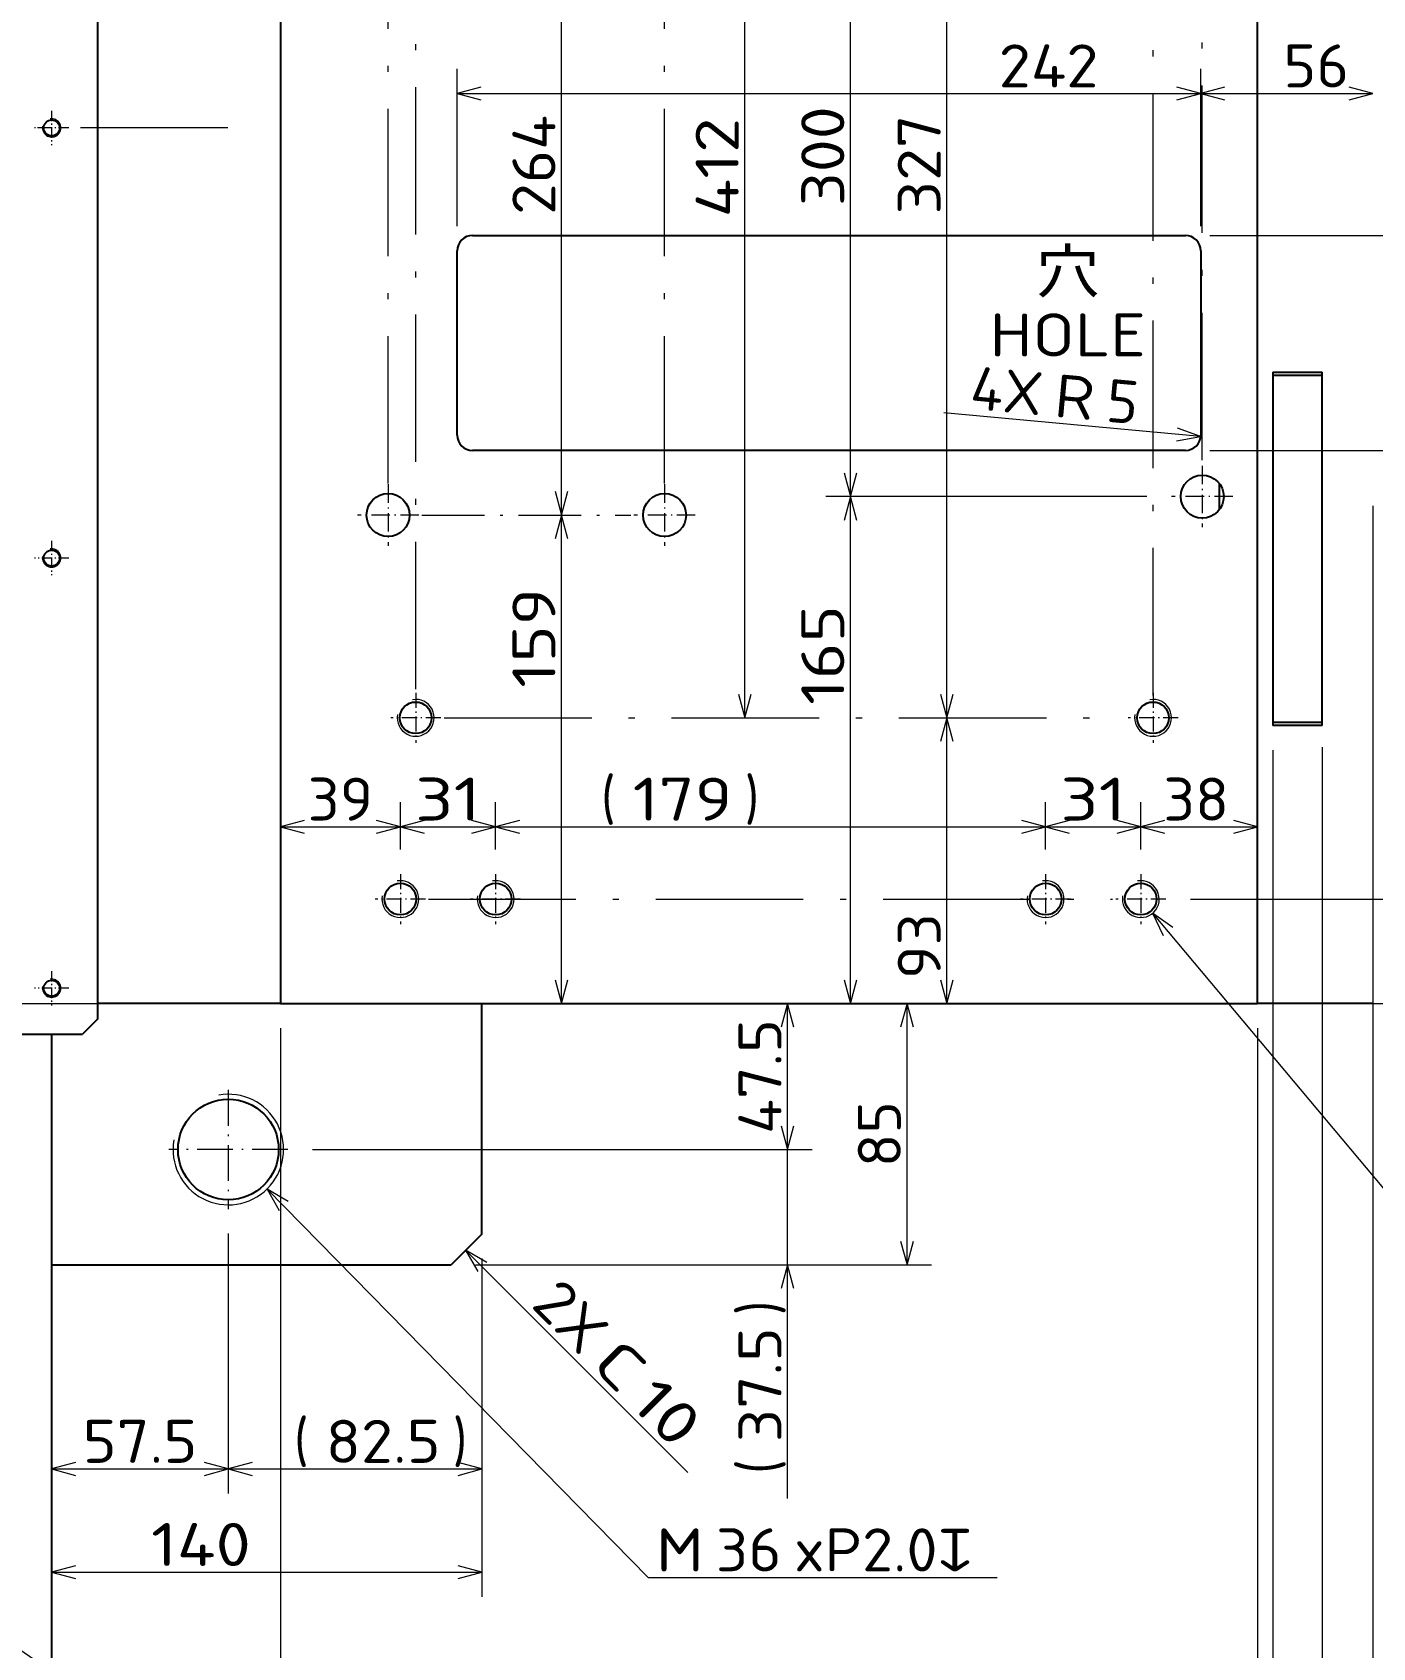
# Model space of a CAD drawing. Extents: x 0 to 1254, y -12 to 833.
# Drawn here: x 419.1 to 528.2, y 445 to 576.5 of the extents above; entities that cross this region are included whole.
import ezdxf
from ezdxf.enums import TextEntityAlignment as Align

# ---------------------------------------------------------------- set-up
doc = ezdxf.new("R2010")
doc.units = 0
doc.linetypes.add('DASHDOT', pattern=[18.5, 12, -3, 0.5, -3])
doc.layers.get('0').update_dxf_attribs({"lineweight": 13})
doc.styles.add('GDT', font='gdt.shx')
doc.styles.get("Standard").update_dxf_attribs({"font": 'isocp.shx'})
doc.dimstyles.get("Standard").update_dxf_attribs({"dimtxt": 2.5, "dimasz": 2.5, "dimexe": 1.25, "dimexo": 0.625, "dimtad": 1, "dimcen": 2.5, "dimadec": 0, "dimazin": 0, "dimtfac": 1, "dimtmove": 0, "dimatfit": 0, "dimfxl": 1, "dimarcsym": 0})

# ---------------------------------------------------------------- blocks, each defined once
blk = doc.blocks.new('*D57')
at = {"color": 214, "lineweight": 13}
for p, q in [((438.243561, 482.35917), (469.251556, 450.748536)), ((469.251556, 450.748536), (497.646393, 450.748536))]:
    blk.add_line(p, q, dxfattribs=at)
blk.add_lwpolyline([(439.965904, 481.342546), (438.243561, 482.35917), (439.226845, 480.617578)], dxfattribs=at)
for s, width, p, p2 in [('M', 1.15318, (469.917198, 451.248536), (473.761131, 451.248536)), ('36', 0.868247, (474.761131, 451.248536), (480.115318, 451.248536)), ('xP2.0↧', 0.84647, (481.115326, 451.248536), (495.646393, 451.248536))]:
    blk.add_text(s, height=3.5, dxfattribs=dict(at, width=width)).set_placement(p, p2, align=Align.FIT)
blk = doc.blocks.new('*D80')
at = {"color": 7, "lineweight": 13}
for p, q in [((454.379845, 623.696626), (479.120636, 623.696626)), ((477.120636, 520.696626), (477.120636, 623.696626))]:
    blk.add_line(p, q, dxfattribs=at)
for points in [[(477.638275, 621.764775), (477.120636, 623.696626), (476.602997, 621.764775)], [(476.602997, 522.628476), (477.120636, 520.696626), (477.638275, 522.628476)]]:
    blk.add_lwpolyline(points, dxfattribs=at)
at = {"color": 7, "lineweight": 13, "width": 0.854609}
blk.add_text('412', height=3.5, rotation=90, dxfattribs=at).set_placement((476.620636, 561.407466), (476.620636, 569.526252), align=Align.FIT)
blk = doc.blocks.new('*D84')
at = {"color": 7, "lineweight": 13}
for p, q in [((585.717346, 492.446626), (585.717346, 516.255708)), ((513.379852, 505.946626), (587.717346, 505.946626)), ((555.217346, 497.446626), (587.717346, 497.446626))]:
    blk.add_line(p, q, dxfattribs=at)
for points in [[(585.199707, 507.878476), (585.717346, 505.946626), (586.234985, 507.878476)], [(586.234985, 495.514771), (585.717346, 497.446626), (585.199707, 495.514771)]]:
    blk.add_lwpolyline(points, dxfattribs=at)
at = {"color": 7, "lineweight": 13, "width": 0.845398}
blk.add_text('34', height=3.5, rotation=90, dxfattribs=at).set_placement((585.217346, 508.901521), (585.217346, 514.255708), align=Align.FIT)
blk = doc.blocks.new('*D85')
at = {"color": 214, "lineweight": 13}
for p, q in [((510.305984, 504.797101), (565.717346, 438.696626)), ((565.717346, 438.696626), (588.512741, 438.696626))]:
    blk.add_line(p, q, dxfattribs=at)
blk.add_lwpolyline([(511.943741, 503.649171), (510.305984, 504.797101), (511.15036, 502.984086)], dxfattribs=at)
for s, width, p, p2 in [('6X', 0.953544, (567.418381, 439.196626), (573.298569, 439.196626)), ('M12', 0.921945, (574.298584, 439.196626), (583.671692, 439.196626))]:
    blk.add_text(s, height=3.5, dxfattribs=dict(at, width=width)).set_placement(p, p2, align=Align.FIT)
at = {"color": 214, "lineweight": 13, "style": 'GDT', "width": 0.52601}
blk.add_text('x', height=3.5, dxfattribs=at).set_placement((584.671707, 439.196626), (586.512741, 439.196626), align=Align.FIT)
blk = doc.blocks.new('*D94')
at = {"color": 7, "lineweight": 13}
blk.add_line((514.21199, 543.580974), (493.311569, 545.523038), dxfattribs=at)
blk.add_lwpolyline([(512.240524, 543.244294), (514.21199, 543.580974), (512.336319, 544.27513)], dxfattribs=at)
for s, rotation, width, p, p2 in [('4X', 354.691323, 0.953546, (495.349258, 545.835851), (501.204239, 545.291806)), ('R', 354.691317, 1.079, (502.199936, 545.199285), (505.42305, 544.899793)), ('5', 354.691317, 0.913976, (506.418762, 544.807275), (508.997253, 544.567681))]:
    blk.add_text(s, height=3.5, rotation=rotation, dxfattribs=dict(at, width=width)).set_placement(p, p2, align=Align.FIT)
blk = doc.blocks.new('*D98')
at = {"color": 7, "lineweight": 13}
for p, q in [((398.149902, 458.52704), (366.917372, 458.52704)), ((432.60997, 434.966523), (398.149902, 458.52704))]:
    blk.add_line(p, q, dxfattribs=at)
blk.add_lwpolyline([(430.723068, 435.629548), (432.60997, 434.966523), (431.307373, 436.484178)], dxfattribs=at)
for s, width, p, p2 in [('X38 長穴', 1.110853, (375.271563, 459.02704), (396.377777, 459.02704)), ('18', 0.868247, (368.917372, 459.02704), (374.271563, 459.02704))]:
    blk.add_text(s, height=3.5, dxfattribs=dict(at, width=width)).set_placement(p, p2, align=Align.FIT)
blk = doc.blocks.new('*D104')
at = {"color": 7, "lineweight": 13}
for p, q in [((183.217346, 537.941327), (183.217346, 336.696626)), ((528.217346, 537.946626), (528.217346, 336.696626)), ((183.217346, 338.696626), (528.217346, 338.696626))]:
    blk.add_line(p, q, dxfattribs=at)
for points in [[(185.1492, 339.214265), (183.217346, 338.696626), (185.1492, 338.178987)], [(526.285492, 338.178987), (528.217346, 338.696626), (526.285492, 339.214265)]]:
    blk.add_lwpolyline(points, dxfattribs=at)
at = {"color": 7, "lineweight": 13, "width": 0.848056}
blk.add_text('1380', height=3.5, dxfattribs=at).set_placement((350.275656, 339.196626), (361.159037, 339.196626), align=Align.FIT)
blk = doc.blocks.new('*D106')
at = {"color": 7, "lineweight": 13}
for p, q in [((530.217346, 646.196626), (647.717346, 646.196626)), ((645.717346, 497.446626), (645.717346, 646.196626)), ((194.592346, 497.446626), (647.717346, 497.446626))]:
    blk.add_line(p, q, dxfattribs=at)
for points in [[(646.234985, 644.264771), (645.717346, 646.196626), (645.199707, 644.264771)], [(645.199707, 499.37848), (645.717346, 497.446626), (646.234985, 499.37848)]]:
    blk.add_lwpolyline(points, dxfattribs=at)
at = {"color": 7, "lineweight": 13, "width": 0.854609}
blk.add_text('595', height=3.5, rotation=90, dxfattribs=at).set_placement((645.217346, 567.762233), (645.217346, 575.881019), align=Align.FIT)
blk = doc.blocks.new('*D107')
at = {"color": 7, "lineweight": 13}
for p, q in [((194.592346, 497.446626), (647.717346, 497.446626)), ((645.717346, 413.696626), (645.717346, 497.446626)), ((468.967346, 413.696626), (647.717346, 413.696626))]:
    blk.add_line(p, q, dxfattribs=at)
for points in [[(646.234985, 495.514771), (645.717346, 497.446626), (645.199707, 495.514771)], [(645.199707, 415.62848), (645.717346, 413.696626), (646.234985, 415.62848)]]:
    blk.add_lwpolyline(points, dxfattribs=at)
for s, p in [(')', (645.217346, 460.631021)), ('(', (645.217346, 448.934197))]:
    blk.add_text(s, height=3.5, rotation=90.000003, dxfattribs=at).set_placement(p)
at = {"color": 7, "lineweight": 13, "width": 0.854609}
blk.add_text('335', height=3.5, rotation=90, dxfattribs=at).set_placement((645.217346, 451.512231), (645.217346, 459.631021), align=Align.FIT)
blk = doc.blocks.new('*D109')
at = {"color": 7, "lineweight": 13}
for p, q in [((555.217346, 534.946626), (627.717346, 534.946626)), ((625.717346, 497.446626), (625.717346, 534.946626)), ((194.592346, 497.446626), (627.717346, 497.446626))]:
    blk.add_line(p, q, dxfattribs=at)
for points in [[(626.234985, 533.014775), (625.717346, 534.946626), (625.199707, 533.014775)], [(625.199707, 499.37848), (625.717346, 497.446626), (626.234985, 499.37848)]]:
    blk.add_lwpolyline(points, dxfattribs=at)
at = {"color": 7, "lineweight": 13, "width": 0.854609}
blk.add_text('150', height=3.5, rotation=90, dxfattribs=at).set_placement((625.217346, 516.979119), (625.217346, 525.097909), align=Align.FIT)
blk = doc.blocks.new('*D119')
at = {"color": 7, "lineweight": 13}
for p, q in [((272.092346, 495.446626), (272.092346, 346.696626)), ((439.342346, 495.446626), (439.342346, 346.696626)), ((272.092346, 348.696626), (439.342346, 348.696626))]:
    blk.add_line(p, q, dxfattribs=at)
for points in [[(274.0242, 349.214265), (272.092346, 348.696626), (274.0242, 348.178987)], [(437.410492, 348.178987), (439.342346, 348.696626), (437.410492, 349.214265)]]:
    blk.add_lwpolyline(points, dxfattribs=at)
for s, p in [('(', (349.079919, 349.196626)), (')', (360.776739, 349.196626))]:
    blk.add_text(s, height=3.5, dxfattribs=at).set_placement(p)
at = {"color": 7, "lineweight": 13, "width": 0.86987}
blk.add_text('669', height=3.5, dxfattribs=at).set_placement((351.657953, 349.196626), (359.776739, 349.196626), align=Align.FIT)
blk = doc.blocks.new('*D120')
at = {"color": 7, "lineweight": 13}
for p, q in [((439.342346, 495.446626), (439.342346, 346.696626)), ((518.842346, 495.446626), (518.842346, 346.696626)), ((439.342346, 348.696626), (518.842346, 348.696626))]:
    blk.add_line(p, q, dxfattribs=at)
for points in [[(441.2742, 349.214265), (439.342346, 348.696626), (441.2742, 348.178987)], [(516.910492, 348.178987), (518.842346, 348.696626), (516.910492, 349.214265)]]:
    blk.add_lwpolyline(points, dxfattribs=at)
at = {"color": 7, "lineweight": 13, "width": 0.854609}
blk.add_text('318', height=3.5, dxfattribs=at).set_placement((475.032951, 349.196626), (483.151741, 349.196626), align=Align.FIT)
blk = doc.blocks.new('*D121')
at = {"color": 7, "lineweight": 13}
for p, q in [((528.217346, 537.946626), (528.217346, 346.696626)), ((518.842346, 495.446626), (518.842346, 346.696626)), ((516.746704, 348.696626), (528.217346, 348.696626))]:
    blk.add_line(p, q, dxfattribs=at)
for points in [[(520.7742, 349.214265), (518.842346, 348.696626), (520.7742, 348.178987)], [(526.285492, 348.178987), (528.217346, 348.696626), (526.285492, 349.214265)]]:
    blk.add_lwpolyline(points, dxfattribs=at)
at = {"color": 7, "lineweight": 13, "width": 0.836937}
blk.add_text('37.5', height=3.5, dxfattribs=at).set_placement((518.746719, 349.196626), (528.092514, 349.196626), align=Align.FIT)
blk = doc.blocks.new('*D132')
at = {"color": 7, "lineweight": 13}
for p, q in [((514.967346, 542.446626), (617.717346, 542.446626)), ((615.717346, 497.446626), (615.717346, 542.446626)), ((194.592346, 497.446626), (617.717346, 497.446626))]:
    blk.add_line(p, q, dxfattribs=at)
for points in [[(616.234985, 540.514773), (615.717346, 542.446626), (615.199707, 540.514773)], [(615.199707, 499.37848), (615.717346, 497.446626), (616.234985, 499.37848)]]:
    blk.add_lwpolyline(points, dxfattribs=at)
at = {"color": 7, "lineweight": 13, "width": 0.854609}
blk.add_text('180', height=3.5, rotation=90, dxfattribs=at).set_placement((615.217346, 516.465112), (615.217346, 524.583901), align=Align.FIT)
blk = doc.blocks.new('*D133')
at = {"color": 7, "lineweight": 13}
for p, q in [((514.967346, 559.946626), (617.717346, 559.946626)), ((615.717346, 542.446626), (615.717346, 559.946626)), ((514.967346, 542.446626), (617.717346, 542.446626))]:
    blk.add_line(p, q, dxfattribs=at)
for points in [[(616.234985, 558.014774), (615.717346, 559.946626), (615.199707, 558.014774)], [(615.199707, 544.378478), (615.717346, 542.446626), (616.234985, 544.378478)]]:
    blk.add_lwpolyline(points, dxfattribs=at)
at = {"color": 7, "lineweight": 13, "width": 0.868247}
blk.add_text('70', height=3.5, rotation=90, dxfattribs=at).set_placement((615.217346, 548.51953), (615.217346, 553.873721), align=Align.FIT)
blk = doc.blocks.new('*D134')
at = {"color": 7, "lineweight": 13}
for p, q in [((514.967346, 577.446626), (617.717346, 577.446626)), ((615.717346, 559.946626), (615.717346, 577.446626)), ((514.967346, 559.946626), (617.717346, 559.946626))]:
    blk.add_line(p, q, dxfattribs=at)
for points in [[(616.234985, 575.514774), (615.717346, 577.446626), (615.199707, 575.514774)], [(615.199707, 561.878478), (615.717346, 559.946626), (616.234985, 561.878478)]]:
    blk.add_lwpolyline(points, dxfattribs=at)
at = {"color": 7, "lineweight": 13, "width": 0.868247}
blk.add_text('70', height=3.5, rotation=90, dxfattribs=at).set_placement((615.217346, 566.01953), (615.217346, 571.373721), align=Align.FIT)
blk = doc.blocks.new('*D139')
at = {"color": 7, "lineweight": 13}
for p, q in [((514.217346, 560.696626), (514.217346, 573.488403)), ((514.217346, 571.488403), (528.217346, 571.488403))]:
    blk.add_line(p, q, dxfattribs=at)
for points in [[(516.1492, 572.006042), (514.217346, 571.488403), (516.1492, 570.970765)], [(526.285492, 570.970765), (528.217346, 571.488403), (526.285492, 572.006042)]]:
    blk.add_lwpolyline(points, dxfattribs=at)
at = {"color": 7, "lineweight": 13, "width": 0.868247}
blk.add_text('56', height=3.5, dxfattribs=at).set_placement((520.940338, 571.988403), (526.294525, 571.988403), align=Align.FIT)
blk = doc.blocks.new('*D140')
at = {"color": 7, "lineweight": 13}
for p, q in [((453.717346, 560.696626), (453.717346, 573.488403)), ((514.217346, 560.696626), (514.217346, 573.488403)), ((453.717346, 571.488403), (514.217346, 571.488403))]:
    blk.add_line(p, q, dxfattribs=at)
for points in [[(455.6492, 572.006042), (453.717346, 571.488403), (455.6492, 570.970765)], [(512.285492, 570.970765), (514.217346, 571.488403), (512.285492, 572.006042)]]:
    blk.add_lwpolyline(points, dxfattribs=at)
at = {"color": 7, "lineweight": 13, "width": 0.854608}
blk.add_text('242', height=3.5, dxfattribs=at).set_placement((497.779572, 571.988403), (505.898346, 571.988403), align=Align.FIT)
blk = doc.blocks.new('*D143')
at = {"color": 7, "lineweight": 13}
for p, q in [((528.217346, 537.946626), (528.217346, 426.696626)), ((524.092346, 518.321626), (524.092346, 426.696626)), ((519.092346, 428.696626), (523.592346, 428.696626)), ((524.592346, 428.696626), (542.218674, 428.696626))]:
    blk.add_line(p, q, dxfattribs=at)
at = {"color": 7, "lineweight": 13, "const_width": 0.5}
for points in [[(524.342346, 428.696626, 1), (523.842346, 428.696626)], [(523.842346, 428.696626, 1), (524.342346, 428.696626)]]:
    blk.add_lwpolyline(points, format="xyb", dxfattribs=at)
at = {"color": 7, "lineweight": 13}
blk.add_lwpolyline([(530.1492, 429.214265), (528.217346, 428.696626), (530.1492, 428.178987)], dxfattribs=at)
blk.add_circle((524.092346, 428.696626), 0.5, dxfattribs=at)
at = {"color": 7, "lineweight": 13, "width": 0.836937}
blk.add_text('16.5', height=3.5, dxfattribs=at).set_placement((530.872879, 429.196626), (540.218674, 429.196626), align=Align.FIT)
blk = doc.blocks.new('*D144')
at = {"color": 7, "lineweight": 13}
for p, q in [((520.092346, 518.071626), (520.092346, 426.696626)), ((524.092346, 518.071626), (524.092346, 426.696626)), ((506.420517, 428.696626), (523.592346, 428.696626)), ((524.592346, 428.696626), (529.092346, 428.696626))]:
    blk.add_line(p, q, dxfattribs=at)
blk.add_lwpolyline([(518.160492, 428.178987), (520.092346, 428.696626), (518.160492, 429.214265)], dxfattribs=at)
at = {"color": 7, "lineweight": 13, "const_width": 0.5}
for points in [[(524.342346, 428.696626, 1), (523.842346, 428.696626)], [(523.842346, 428.696626, 1), (524.342346, 428.696626)]]:
    blk.add_lwpolyline(points, format="xyb", dxfattribs=at)
at = {"color": 7, "lineweight": 13}
blk.add_circle((524.092346, 428.696626), 0.5, dxfattribs=at)
for s, width, p, p2 in [('t', 1.09248, (508.420517, 429.196626), (510.241318, 429.196626)), ('16', 0.868247, (511.241333, 429.196626), (516.59552, 429.196626))]:
    blk.add_text(s, height=3.5, dxfattribs=dict(at, width=width)).set_placement(p, p2, align=Align.FIT)
blk = doc.blocks.new('*D145')
at = {"color": 7, "lineweight": 13}
for p, q in [((548.967346, 543.696626), (607.717346, 543.696626)), ((605.717346, 497.446626), (605.717346, 543.696626)), ((194.592346, 497.446626), (607.717346, 497.446626))]:
    blk.add_line(p, q, dxfattribs=at)
for points in [[(606.234985, 541.764773), (605.717346, 543.696626), (605.199707, 541.764773)], [(605.199707, 499.37848), (605.717346, 497.446626), (606.234985, 499.37848)]]:
    blk.add_lwpolyline(points, dxfattribs=at)
at = {"color": 7, "lineweight": 13, "width": 0.854609}
blk.add_text('185', height=3.5, rotation=90, dxfattribs=at).set_placement((605.217346, 516.276238), (605.217346, 524.395028), align=Align.FIT)
blk = doc.blocks.new('*D151')
at = {"color": 7, "lineweight": 13}
for p, q in [((194.592346, 497.446626), (492.31958, 497.446626)), ((490.31958, 476.196626), (490.31958, 497.446626)), ((455.217346, 476.196626), (492.31958, 476.196626))]:
    blk.add_line(p, q, dxfattribs=at)
for points in [[(490.837219, 495.514771), (490.31958, 497.446626), (489.801941, 495.514771)], [(489.801941, 478.12848), (490.31958, 476.196626), (490.837219, 478.12848)]]:
    blk.add_lwpolyline(points, dxfattribs=at)
at = {"color": 7, "lineweight": 13, "width": 0.868247}
blk.add_text('85', height=3.5, rotation=90, dxfattribs=at).set_placement((489.81958, 484.144532), (489.81958, 489.498719), align=Align.FIT)
blk = doc.blocks.new('*D152')
at = {"color": 7, "lineweight": 13}
for p, q in [((455.717346, 476.696626), (455.717346, 449.184632)), ((420.717346, 451.184632), (455.717346, 451.184632))]:
    blk.add_line(p, q, dxfattribs=at)
for points in [[(422.6492, 451.702271), (420.717346, 451.184632), (422.6492, 450.666993)], [(453.785492, 450.666993), (455.717346, 451.184632), (453.785492, 451.702271)]]:
    blk.add_lwpolyline(points, dxfattribs=at)
at = {"color": 7, "lineweight": 13, "width": 0.854609}
blk.add_text('140', height=3.5, dxfattribs=at).set_placement((428.809563, 451.684632), (436.928352, 451.684632), align=Align.FIT)
blk = doc.blocks.new('*D155')
at = {"color": 7, "lineweight": 13}
for p, q in [((516.842346, 497.446626), (478.605438, 497.446626)), ((480.605438, 485.571626), (480.605438, 497.446626)), ((441.936348, 485.571626), (482.605438, 485.571626))]:
    blk.add_line(p, q, dxfattribs=at)
for points in [[(481.123077, 495.514771), (480.605438, 497.446626), (480.087799, 495.514771)], [(480.087799, 487.50348), (480.605438, 485.571626), (481.123077, 487.50348)]]:
    blk.add_lwpolyline(points, dxfattribs=at)
at = {"color": 7, "lineweight": 13, "width": 0.836938}
blk.add_text('47.5', height=3.5, rotation=90, dxfattribs=at).set_placement((480.105438, 486.836221), (480.105438, 496.182031), align=Align.FIT)
blk = doc.blocks.new('*D156')
at = {"color": 7, "lineweight": 13}
for p, q in [((480.605438, 457.183328), (480.605438, 490.571626)), ((441.936348, 485.571626), (482.605438, 485.571626)), ((455.217346, 476.196626), (482.605438, 476.196626))]:
    blk.add_line(p, q, dxfattribs=at)
for points in [[(480.087799, 487.50348), (480.605438, 485.571626), (481.123077, 487.50348)], [(481.123077, 474.264771), (480.605438, 476.196626), (480.087799, 474.264771)]]:
    blk.add_lwpolyline(points, dxfattribs=at)
for s, p in [(')', (480.105438, 472.107171)), ('(', (480.105438, 459.183328))]:
    blk.add_text(s, height=3.5, rotation=90.000003, dxfattribs=at).set_placement(p)
at = {"color": 7, "lineweight": 13, "width": 0.836938}
blk.add_text('37.5', height=3.5, rotation=90, dxfattribs=at).set_placement((480.105438, 461.761361), (480.105438, 471.107171), align=Align.FIT)
blk = doc.blocks.new('*D178')
at = {"color": 7, "lineweight": 13}
for p, q in [((500.717346, 731.196626), (657.717346, 731.196626)), ((655.717346, 413.696626), (655.717346, 731.196626)), ((468.967346, 413.696626), (657.717346, 413.696626))]:
    blk.add_line(p, q, dxfattribs=at)
for points in [[(656.234985, 729.264771), (655.717346, 731.196626), (655.199707, 729.264771)], [(655.199707, 415.62848), (655.717346, 413.696626), (656.234985, 415.62848)]]:
    blk.add_lwpolyline(points, dxfattribs=at)
at = {"color": 7, "lineweight": 13, "width": 0.848056}
blk.add_text('1270', height=3.5, rotation=90, dxfattribs=at).set_placement((655.217346, 567.004935), (655.217346, 577.888316), align=Align.FIT)
blk = doc.blocks.new('*D198')
at = {"color": 7, "lineweight": 13}
for p, q in [((435.092346, 478.727624), (435.092346, 457.579041)), ((455.717346, 476.696626), (455.717346, 457.579041)), ((435.092346, 459.579041), (455.717346, 459.579041))]:
    blk.add_line(p, q, dxfattribs=at)
for points in [[(437.0242, 460.096681), (435.092346, 459.579041), (437.0242, 459.061402)], [(453.785492, 459.061402), (455.717346, 459.579041), (453.785492, 460.096681)]]:
    blk.add_lwpolyline(points, dxfattribs=at)
for s, p in [('(', (440.443306, 460.079041)), (')', (453.367149, 460.079041))]:
    blk.add_text(s, height=3.5, dxfattribs=at).set_placement(p)
at = {"color": 7, "lineweight": 13, "width": 0.836938}
blk.add_text('82.5', height=3.5, dxfattribs=at).set_placement((443.021339, 460.079041), (452.367149, 460.079041), align=Align.FIT)
blk = doc.blocks.new('*D199')
at = {"color": 7, "lineweight": 13}
for p, q in [((435.092346, 478.727624), (435.092346, 457.579041)), ((420.717346, 459.579041), (435.092346, 459.579041))]:
    blk.add_line(p, q, dxfattribs=at)
for points in [[(422.6492, 460.096681), (420.717346, 459.579041), (422.6492, 459.061402)], [(433.160492, 459.061402), (435.092346, 459.579041), (433.160492, 460.096681)]]:
    blk.add_lwpolyline(points, dxfattribs=at)
at = {"color": 7, "lineweight": 13, "width": 0.836938}
blk.add_text('57.5', height=3.5, dxfattribs=at).set_placement((423.231941, 460.079041), (432.577751, 460.079041), align=Align.FIT)
blk = doc.blocks.new('*D268')
at = {"color": 7, "lineweight": 13}
blk.add_line((493.560486, 497.446626), (493.560486, 520.696626), dxfattribs=at)
for points in [[(494.078125, 518.764775), (493.560486, 520.696626), (493.042847, 518.764775)], [(493.042847, 499.37848), (493.560486, 497.446626), (494.078125, 499.37848)]]:
    blk.add_lwpolyline(points, dxfattribs=at)
at = {"color": 7, "lineweight": 13, "width": 0.868247}
blk.add_text('93', height=3.5, rotation=90, dxfattribs=at).set_placement((493.060486, 499.443955), (493.060486, 504.798142), align=Align.FIT)
blk = doc.blocks.new('*D269')
at = {"color": 7, "lineweight": 13}
for p, q in [((506.30484, 602.446626), (491.560486, 602.446626)), ((493.560486, 520.696626), (493.560486, 602.446626))]:
    blk.add_line(p, q, dxfattribs=at)
for points in [[(494.078125, 600.514773), (493.560486, 602.446626), (493.042847, 600.514773)], [(493.042847, 522.628476), (493.560486, 520.696626), (494.078125, 522.628476)]]:
    blk.add_lwpolyline(points, dxfattribs=at)
at = {"color": 7, "lineweight": 13, "width": 0.854609}
blk.add_text('327', height=3.5, rotation=90, dxfattribs=at).set_placement((493.060486, 561.646583), (493.060486, 569.765369), align=Align.FIT)
blk = doc.blocks.new('*D289')
at = {"color": 7, "lineweight": 13}
for p, q in [((456.842346, 509.984124), (456.842346, 513.830415)), ((501.592346, 509.984124), (501.592346, 513.830415)), ((456.842346, 511.830415), (501.592346, 511.830415))]:
    blk.add_line(p, q, dxfattribs=at)
for points in [[(458.7742, 512.348054), (456.842346, 511.830415), (458.7742, 511.312776)], [(499.660492, 511.312776), (501.592346, 511.830415), (499.660492, 512.348054)]]:
    blk.add_lwpolyline(points, dxfattribs=at)
for s, p in [('(', (465.424522, 512.330415)), (')', (477.121346, 512.330415))]:
    blk.add_text(s, height=3.5, dxfattribs=at).set_placement(p)
at = {"color": 7, "lineweight": 13, "width": 0.86987}
blk.add_text('179', height=3.5, dxfattribs=at).set_placement((468.002556, 512.330415), (476.121346, 512.330415), align=Align.FIT)
blk = doc.blocks.new('*D290')
at = {"color": 7, "lineweight": 13}
for p, q in [((501.592346, 509.984124), (501.592346, 513.830415)), ((509.342346, 509.984124), (509.342346, 513.830415)), ((501.592346, 511.830415), (509.342346, 511.830415))]:
    blk.add_line(p, q, dxfattribs=at)
for points in [[(503.5242, 512.348054), (501.592346, 511.830415), (503.5242, 511.312776)], [(507.410492, 511.312776), (509.342346, 511.830415), (507.410492, 512.348054)]]:
    blk.add_lwpolyline(points, dxfattribs=at)
at = {"color": 7, "lineweight": 13, "width": 1.036294}
blk.add_text('31', height=3.5, dxfattribs=at).set_placement((502.790253, 512.330415), (508.14444, 512.330415), align=Align.FIT)
blk = doc.blocks.new('*D291')
at = {"color": 7, "lineweight": 13}
for p, q in [((509.342346, 509.984124), (509.342346, 513.830415)), ((509.342346, 511.830415), (518.842346, 511.830415))]:
    blk.add_line(p, q, dxfattribs=at)
for points in [[(511.2742, 512.348054), (509.342346, 511.830415), (511.2742, 511.312776)], [(516.910492, 511.312776), (518.842346, 511.830415), (516.910492, 512.348054)]]:
    blk.add_lwpolyline(points, dxfattribs=at)
at = {"color": 7, "lineweight": 13, "width": 0.868247}
blk.add_text('38', height=3.5, dxfattribs=at).set_placement((511.173798, 512.330415), (516.527985, 512.330415), align=Align.FIT)
blk = doc.blocks.new('*D292')
at = {"color": 7, "lineweight": 13}
for p, q in [((449.092346, 509.984124), (449.092346, 513.830415)), ((456.842346, 509.984124), (456.842346, 513.830415)), ((449.092346, 511.830415), (456.842346, 511.830415))]:
    blk.add_line(p, q, dxfattribs=at)
for points in [[(451.0242, 512.348054), (449.092346, 511.830415), (451.0242, 511.312776)], [(454.910492, 511.312776), (456.842346, 511.830415), (454.910492, 512.348054)]]:
    blk.add_lwpolyline(points, dxfattribs=at)
at = {"color": 7, "lineweight": 13, "width": 1.036294}
blk.add_text('31', height=3.5, dxfattribs=at).set_placement((450.290253, 512.330415), (455.64444, 512.330415), align=Align.FIT)
blk = doc.blocks.new('*D293')
at = {"color": 7, "lineweight": 13}
for p, q in [((449.092346, 509.984124), (449.092346, 513.830415)), ((439.342346, 511.830415), (449.092346, 511.830415))]:
    blk.add_line(p, q, dxfattribs=at)
for points in [[(441.2742, 512.348054), (439.342346, 511.830415), (441.2742, 511.312776)], [(447.160492, 511.312776), (449.092346, 511.830415), (447.160492, 512.348054)]]:
    blk.add_lwpolyline(points, dxfattribs=at)
at = {"color": 7, "lineweight": 13, "width": 0.892365}
blk.add_text('39', height=3.5, dxfattribs=at).set_placement((441.540253, 512.330415), (446.89444, 512.330415), align=Align.FIT)
blk = doc.blocks.new('*D294')
at = {"color": 7, "lineweight": 13}
blk.add_line((462.209167, 537.196626), (462.209167, 603.196626), dxfattribs=at)
for points in [[(462.726807, 601.264775), (462.209167, 603.196626), (461.691528, 601.264775)], [(461.691528, 539.128478), (462.209167, 537.196626), (462.726807, 539.128478)]]:
    blk.add_lwpolyline(points, dxfattribs=at)
at = {"color": 7, "lineweight": 13, "width": 0.839874}
blk.add_text('264', height=3.5, rotation=90, dxfattribs=at).set_placement((461.709167, 561.621119), (461.709167, 569.739905), align=Align.FIT)
blk = doc.blocks.new('*D295')
at = {"color": 7, "lineweight": 13}
blk.add_line((462.209167, 497.446626), (462.209167, 537.196626), dxfattribs=at)
for points in [[(462.726807, 535.264775), (462.209167, 537.196626), (461.691528, 535.264775)], [(461.691528, 499.37848), (462.209167, 497.446626), (462.726807, 499.37848)]]:
    blk.add_lwpolyline(points, dxfattribs=at)
at = {"color": 7, "lineweight": 13, "width": 0.86987}
blk.add_text('159', height=3.5, rotation=90, dxfattribs=at).set_placement((461.709167, 523.14309), (461.709167, 531.26188), align=Align.FIT)
blk = doc.blocks.new('*D297')
at = {"color": 7, "lineweight": 13}
for p, q in [((509.842346, 613.696626), (483.717346, 613.696626)), ((485.717346, 538.696626), (485.717346, 613.696626)), ((509.842346, 538.696626), (483.717346, 538.696626))]:
    blk.add_line(p, q, dxfattribs=at)
for points in [[(486.234985, 611.764775), (485.717346, 613.696626), (485.199707, 611.764775)], [(485.199707, 540.628478), (485.717346, 538.696626), (486.234985, 540.628478)]]:
    blk.add_lwpolyline(points, dxfattribs=at)
at = {"color": 7, "lineweight": 13, "width": 0.854609}
blk.add_text('300', height=3.5, rotation=90, dxfattribs=at).set_placement((485.217346, 562.336635), (485.217346, 570.45542), align=Align.FIT)
blk = doc.blocks.new('*D298')
at = {"color": 7, "lineweight": 13}
for p, q in [((509.842346, 538.696626), (483.717346, 538.696626)), ((485.717346, 497.446626), (485.717346, 538.696626))]:
    blk.add_line(p, q, dxfattribs=at)
for points in [[(486.234985, 536.764773), (485.717346, 538.696626), (485.199707, 536.764773)], [(485.199707, 499.37848), (485.717346, 497.446626), (486.234985, 499.37848)]]:
    blk.add_lwpolyline(points, dxfattribs=at)
at = {"color": 7, "lineweight": 13, "width": 0.854609}
blk.add_text('165', height=3.5, rotation=90, dxfattribs=at).set_placement((485.217346, 521.745812), (485.217346, 529.864602), align=Align.FIT)

msp = doc.modelspace()

# ---------------------------------------------------------------- linework, layer by layer
at = {"color": 7, "lineweight": 25}
for p, q in [((439.3423, 646.1966), (439.3423, 497.4466)), ((518.8423, 497.4466), (518.8423, 646.1966)), ((424.4673, 496.1966), (424.4673, 641.1966)), ((454.9673, 559.9466), (512.9673, 559.9466)), ((453.7173, 543.6966), (453.7173, 558.6966)), ((514.2173, 558.6966), (514.2173, 543.6966)), ((520.0923, 548.8216), (524.0923, 548.8216)), ((520.0923, 548.8216), (520.0923, 548.5716)), ((520.0923, 548.5716), (524.0923, 548.5716)), ((520.0923, 548.5716), (520.0923, 520.3216)), ((524.0923, 548.5716), (524.0923, 548.8216)), ((524.0923, 520.3216), (524.0923, 548.5716)), ((512.9673, 542.4466), (454.9673, 542.4466)), ((515.7173, 539.7789), (515.7173, 537.6141)), ((520.0923, 520.3216), (520.0923, 520.0716)), ((524.0923, 520.3216), (520.0923, 520.3216)), ((524.0923, 520.0716), (520.0923, 520.0716)), ((524.0923, 520.0716), (524.0923, 520.3216)), ((439.3423, 497.4466), (424.4674, 497.4466)), ((439.3423, 497.4466), (518.8423, 497.4466)), ((455.7173, 478.6966), (455.7173, 497.4466)), ((528.2173, 497.4466), (518.8423, 497.4466)), ((424.4673, 496.1966), (423.2173, 494.9466)), ((288.2173, 494.9466), (423.2173, 494.9466)), ((420.7173, 494.9465), (420.7173, 413.6966)), ((455.7173, 478.6966), (453.2173, 476.1966)), ((420.7173, 476.1966), (453.2173, 476.1966))]:
    msp.add_line(p, q, dxfattribs=at)
at = {"color": 7, "linetype": 'DASHDOT', "lineweight": 13}
for p, q in [((450.3423, 523.0154), (450.3423, 621.3778)), ((514.3423, 541.6507), (514.3423, 610.7425)), ((448.0923, 539.7504), (448.0923, 600.6428)), ((470.5923, 539.7504), (470.5923, 600.6428)), ((510.3423, 522.5165), (510.3423, 600.6267)), ((435.0583, 568.6966), (276.3764, 568.6966)), ((452.6606, 520.6966), (508.0241, 520.6966)), ((451.3809, 505.9466), (507.0538, 505.9466))]:
    msp.add_line(p, q, dxfattribs=at)
at = {"color": 7, "linetype": 'DASHDOT', "lineweight": 13, "ltscale": 0.07}
for p, q in [((420.7173, 570.0966), (420.7173, 567.2966)), ((422.1173, 568.6966), (419.3173, 568.6966)), ((420.7173, 535.0966), (420.7173, 532.2966)), ((422.1173, 533.6966), (419.3173, 533.6966)), ((420.7173, 500.0966), (420.7173, 497.2966)), ((422.1173, 498.6966), (419.3173, 498.6966))]:
    msp.add_line(p, q, dxfattribs=at)
at = {"color": 7, "linetype": 'DASHDOT', "lineweight": 13, "ltscale": 0.125}
for p, q in [((514.3423, 541.1966), (514.3423, 536.1966)), ((448.0923, 539.6966), (448.0923, 534.6966)), ((470.5923, 539.6966), (470.5923, 534.6966)), ((516.8423, 538.6966), (511.8423, 538.6966)), ((450.5923, 537.1966), (445.5923, 537.1966)), ((473.0923, 537.1966), (468.0923, 537.1966))]:
    msp.add_line(p, q, dxfattribs=at)
at = {"color": 7, "linetype": 'DASHDOT', "lineweight": 13, "ltscale": 0.42464}
msp.add_line((450.8495, 537.1966), (467.8351, 537.1966), dxfattribs=at)
at = {"color": 7, "linetype": 'DASHDOT', "lineweight": 13, "ltscale": 0.101875}
for p, q in [((450.3423, 522.7341), (450.3423, 518.6591)), ((510.3423, 522.7341), (510.3423, 518.6591)), ((452.3798, 520.6966), (448.3048, 520.6966)), ((512.3799, 520.6966), (508.3048, 520.6966)), ((449.0923, 507.9841), (449.0923, 503.9091)), ((456.8423, 507.9841), (456.8423, 503.9091)), ((501.5923, 507.9841), (501.5923, 503.9091)), ((509.3423, 507.9841), (509.3423, 503.9091)), ((451.1298, 505.9466), (447.0548, 505.9466)), ((458.8798, 505.9466), (454.8048, 505.9466)), ((503.6299, 505.9466), (499.5548, 505.9466)), ((511.3799, 505.9466), (507.3048, 505.9466))]:
    msp.add_line(p, q, dxfattribs=at)
at = {"color": 7, "linetype": 'DASHDOT', "lineweight": 13, "ltscale": 0.2422}
for p, q in [((435.0923, 490.4156), (435.0923, 480.7276)), ((439.9363, 485.5716), (430.2483, 485.5716))]:
    msp.add_line(p, q, dxfattribs=at)
at = {"color": 7, "lineweight": 13}
msp.add_line((454.3939, 477.3732), (472.4861, 459.281), dxfattribs=at)
msp.add_lwpolyline([(456.126, 476.3732), (454.3939, 477.3732), (455.3939, 475.6412)], dxfattribs=at)
at = {"color": 7, "lineweight": 25}
for centre, radius in [((420.7173, 568.6966), 0.65), ((514.3423, 538.6966), 1.75), ((448.0923, 537.1966), 1.75), ((470.5923, 537.1966), 1.75), ((420.7173, 533.6966), 0.65), ((450.3423, 520.6966), 1.2875), ((510.3423, 520.6966), 1.2875), ((449.0923, 505.9466), 1.2875), ((456.8423, 505.9466), 1.2875), ((501.5923, 505.9466), 1.2875), ((509.3423, 505.9466), 1.2875), ((420.7173, 498.6966), 0.65), ((435.0923, 485.5716), 4.094)]:
    msp.add_circle(centre, radius, dxfattribs=at)
at = {"color": 7, "lineweight": 13}
for centre, radius in [((420.7173, 568.6966), 0.75), ((420.7173, 533.6966), 0.75), ((450.3423, 520.6966), 1.5), ((510.3423, 520.6966), 1.5), ((449.0923, 505.9466), 1.5), ((456.8423, 505.9466), 1.5), ((501.5923, 505.9466), 1.5), ((509.3423, 505.9466), 1.5), ((420.7173, 498.6966), 0.75), ((435.0923, 485.5716), 4.5)]:
    msp.add_arc(centre, radius, 169.999993, 100.000014, dxfattribs=at)
at = {"color": 7, "lineweight": 25}
for centre, start, end in [((454.9673, 558.6966), 90, 180), ((512.9673, 558.6966), 0, 90), ((454.9673, 543.6966), 180, 270), ((512.9673, 543.6966), 270, 0)]:
    msp.add_arc(centre, 1.25, start, end, dxfattribs=at)

# ---------------------------------------------------------------- texts
at = {"color": 7, "lineweight": 13}
for s, width, p, p2 in [('穴', 2.071674, (500.8107, 555.2829), (505.9899, 555.2829)), ('HOLE', 0.977323, (497.0477, 550.1037), (509.7529, 550.1037))]:
    msp.add_text(s, height=3.5, dxfattribs=dict(at, width=width)).set_placement(p, p2, align=Align.FIT)
for s, width, p, p2 in [('2X', 0.953546, (459.6353, 472.8389), (463.7933, 468.681)), ('C', 1.146437, (464.5004, 467.9739), (466.9323, 465.5419)), ('10', 0.868246, (467.6394, 464.8348), (471.4254, 461.0488))]:
    msp.add_text(s, height=3.5, rotation=315, dxfattribs=dict(at, width=width)).set_placement(p, p2, align=Align.FIT)

# ---------------------------------------------------------------- dimensions: what is measured, and where the dimension line sits
at = {"lineweight": 0}
for base, p1, p2, angle, picture, middle, dimtype in [((655.7173, 413.6966), (498.7173, 731.1966), (466.9673, 413.6966), 270, '*D178', (655.7173, 572.4466), 160), ((645.7173, 497.4466), (528.2173, 646.1966), (192.5923, 497.4466), 270, '*D106', (645.7173, 571.8216), 160), ((477.1206, 520.6966), (452.3798, 623.6966), (452.6606, 520.6966), 270, '*D80', (477.1206, 565.4669), 160), ((485.7173, 538.6966), (511.8423, 613.6966), (511.8423, 538.6966), 270, '*D297', (485.7173, 566.396), 161), ((462.2092, 537.1966), (467.8351, 603.1966), (467.8351, 537.1966), 270, '*D294', (462.2092, 565.6805), 161), ((493.5605, 520.6966), (508.3048, 602.4466), (508.0241, 520.6966), 270, '*D269', (493.5605, 565.706), 160), ((615.7173, 559.9466), (512.9673, 577.4466), (512.9673, 559.9466), 270, '*D134', (615.7173, 568.6966), 161), ((514.2173, 571.4884), (453.7173, 558.6966), (514.2173, 558.6966), 0, '*D140', (501.839, 571.4884), 161), ((615.7173, 542.4466), (512.9673, 559.9466), (512.9673, 542.4466), 270, '*D133', (615.7173, 551.1966), 161), ((605.7173, 497.4466), (546.9673, 543.6966), (192.5923, 497.4466), 270, '*D145', (605.7173, 520.3356), 160), ((615.7173, 497.4466), (512.9673, 542.4466), (192.5923, 497.4466), 270, '*D132', (615.7173, 520.5245), 160), ((183.2173, 338.6966), (528.2173, 539.9466), (183.2173, 539.9413), 180, '*D104', (355.7173, 338.6966), 160), ((518.8423, 348.6966), (528.2173, 539.9466), (518.8423, 497.4466), 180, '*D121', (523.4196, 348.6966), 160), ((485.7173, 538.6966), (488.2173, 497.4466), (511.8423, 538.6966), 90, '*D298', (485.7173, 525.8052), 160), ((462.2092, 537.1966), (459.7092, 497.4466), (467.8351, 537.1966), 90, '*D295', (462.2092, 527.2025), 160), ((625.7173, 497.4466), (553.2173, 534.9466), (192.5923, 497.4466), 270, '*D109', (625.7173, 521.0385), 160), ((493.5605, 520.6966), (496.0605, 497.4466), (508.0241, 520.6966), 90, '*D268', (493.5605, 502.1211), 160), ((456.8423, 511.8304), (449.0923, 507.9841), (456.8423, 507.9841), 0, '*D292', (452.9673, 511.8304), 161), ((501.5923, 511.8304), (509.3423, 507.9841), (501.5923, 507.9841), 180, '*D290', (505.4673, 511.8304), 161), ((509.3423, 511.8304), (518.8423, 509.3304), (509.3423, 507.9841), 180, '*D291', (513.8509, 511.8304), 160), ((585.7173, 497.4466), (511.3798, 505.9466), (553.2173, 497.4466), 270, '*D84', (585.7173, 511.5786), 160), ((490.3196, 497.4466), (453.2173, 476.1966), (192.5923, 497.4466), 90, '*D151', (490.3196, 486.8216), 160), ((439.3423, 348.6966), (518.8423, 497.4466), (439.3423, 497.4466), 180, '*D120', (479.0923, 348.6966), 161), ((480.6054, 497.4466), (439.9363, 485.5716), (518.8423, 497.4466), 90, '*D155', (480.6054, 491.5091), 160)]:
    dim = msp.add_linear_dim(base=base, p1=p1, p2=p2, angle=angle, dimstyle='STANDARD', override={"dimlfac": 4}, dxfattribs=at)
    dim.commit()
    dim.dimension.update_dxf_attribs({"geometry": picture, "text_midpoint": middle, "dimtype": dimtype})
for base, p1, p2, picture, middle in [((528.2173, 571.4884), (514.2173, 558.6966), (528.2173, 573.9884), '*D139', (523.6174, 571.4884)), ((528.2173, 428.6966), (524.0923, 520.3216), (528.2173, 539.9466), '*D143', (535.5458, 428.6966)), ((449.0923, 511.8304), (439.3423, 509.3304), (449.0923, 507.9841), '*D293', (444.2173, 511.8304)), ((435.0923, 459.579), (420.7173, 462.079), (435.0923, 480.7276), '*D199', (427.9048, 459.579)), ((455.7173, 451.1846), (420.7173, 448.6846), (455.7173, 478.6966), '*D152', (432.869, 451.1846))]:
    dim = msp.add_linear_dim(base=base, p1=p1, p2=p2, dimstyle='STANDARD', override={"dimlfac": 4}, dxfattribs=at)
    dim.commit()
    dim.dimension.update_dxf_attribs({"geometry": picture, "text_midpoint": middle, "dimtype": 160})
dim = msp.add_radius_dim(center=(512.9673, 543.6966), mpoint=(514.212, 543.581), text='4X<>', dimstyle='STANDARD', override={"dimlfac": 4}, dxfattribs=at)
dim.commit()
dim.dimension.update_dxf_attribs({"geometry": '*D94', "text_midpoint": (502.127, 544.7039), "dimtype": 164})
for base, p1, p2, angle, text, picture, middle, dimtype in [((524.0923, 428.6966), (520.0923, 520.0716), (524.0923, 520.0716), 0, 't<>', '*D144', (512.508, 428.6966), 161), ((501.5923, 511.8304), (456.8423, 507.9841), (501.5923, 507.9841), 0, '(<>)', '*D289', (472.062, 511.8304), 161), ((645.7173, 497.4466), (466.9673, 413.6966), (192.5923, 497.4466), 90, '(<>)', '*D107', (645.7173, 455.5716), 160), ((272.0923, 348.6966), (439.3423, 497.4466), (272.0923, 497.4466), 180, '(<>)', '*D119', (355.7173, 348.6966), 161), ((480.6054, 485.5716), (453.2173, 476.1966), (439.9363, 485.5716), 90, '(<>)', '*D156', (480.6054, 466.4343), 160), ((435.0923, 459.579), (455.7173, 478.6966), (435.0923, 480.7276), 180, '(<>)', '*D198', (447.6942, 459.579), 160)]:
    dim = msp.add_linear_dim(base=base, p1=p1, p2=p2, angle=angle, text=text, dimstyle='STANDARD', override={"dimlfac": 4}, dxfattribs=at)
    dim.commit()
    dim.dimension.update_dxf_attribs({"geometry": picture, "text_midpoint": middle, "dimtype": dimtype})
for p1, p2, text, picture, middle in [((508.3787, 507.0962), (510.306, 504.7971), '6XM12<DEPTH>', '*D85', (569.2518, 434.4803)), ((431.9411, 488.7841), (438.2436, 482.3592), 'M<>xP2.0↧', '*D57', (474.7617, 445.1313)), ((436.3247, 432.4267), (432.61, 434.9665), '<>X38 長穴', '*D98', (386.5375, 466.4665))]:
    dim = msp.add_diameter_dim_2p(p1=p1, p2=p2, text=text, dimstyle='STANDARD', override={"dimlfac": 4}, dxfattribs=at)
    dim.commit()
    dim.dimension.update_dxf_attribs({"geometry": picture, "text_midpoint": middle, "dimtype": 163})

doc.saveas('drawing.dxf')
